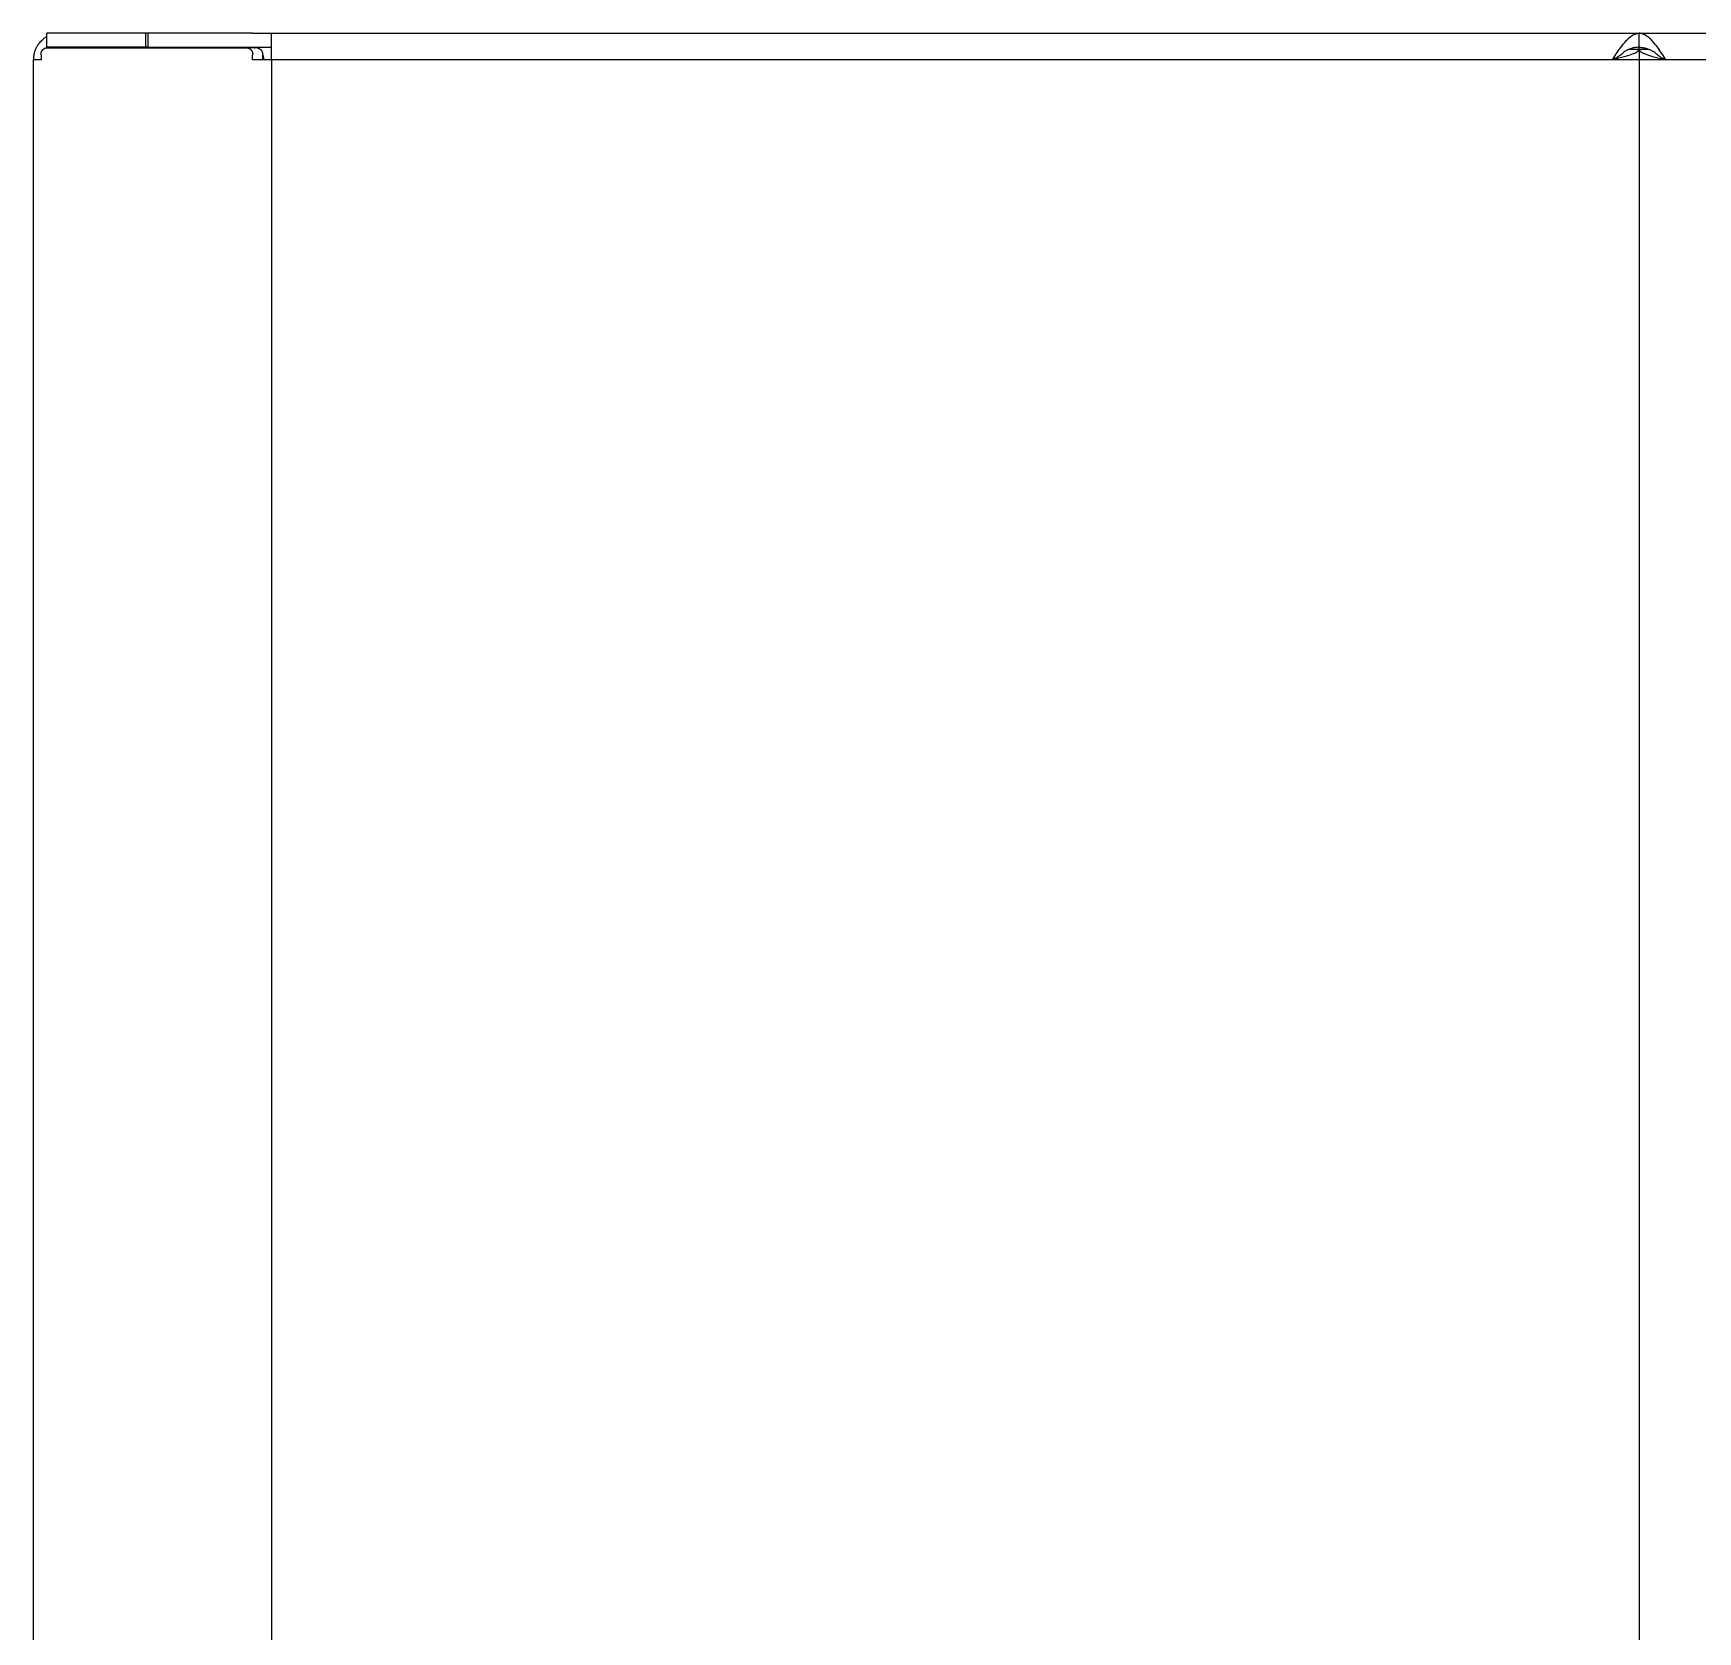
# Model space of a CAD drawing. Header units: millimetres. Extents: x -665 to 1920, y -373 to 1434.
# Drawn here: x -262.4 to -24, y 973 to 1202 of the extents above; entities that cross this region are included whole.
import ezdxf

# ---------------------------------------------------------------- set-up
doc = ezdxf.new("R2010")
doc.units = ezdxf.units.MM
doc.header["$MEASUREMENT"] = 0
doc.layers.add('Domyślny', color=7, linetype='Continuous', true_color=0x000000)
doc.layers.add('Utwórz2D linie widoczne', color=7, linetype='Continuous', true_color=0x000000)

msp = doc.modelspace()

# ---------------------------------------------------------------- linework, layer by layer
at = {"layer": 'Domyślny'}
for p, q in [((163.51, 1198.21), (-228.29, 1198.21)), ((-228.29, 1198.21), (-228.29, 778.81))]:
    msp.add_line(p, q, dxfattribs=at)
at = {"layer": 'Utwórz2D linie widoczne'}
for p, q in [((-260.45, 1201.52), (-260.56, 1201.45)), ((-259.86, 1202.01), (-260.45, 1202.01)), ((-260.45, 1200.01), (-260.45, 1202.01)), ((-246.26, 1202.01), (-259.86, 1202.01)), ((-246.26, 1200.01), (-246.26, 1202.01)), ((-245.98, 1202.01), (-246.26, 1202.01)), ((-232.39, 1202.01), (-245.98, 1202.01)), ((-245.98, 1202.01), (-245.98, 1200.01)), ((-230.97, 1202.01), (-232.39, 1202.01)), ((-230.97, 1202.01), (-229.56, 1202.01)), ((-229.56, 1202.01), (-228.29, 1202.01)), ((-228.29, 1198.21), (-228.29, 1202.01)), ((-228.29, 1202.01), (-32.42, 1202.01)), ((-33.84, 1201.34), (-33.34, 1201.72)), ((-33.34, 1201.72), (-33.28, 1201.75)), ((-33.28, 1201.75), (-33.22, 1201.78)), ((-33.22, 1201.78), (-33.16, 1201.82)), ((-33.16, 1201.82), (-33.09, 1201.85)), ((-33.09, 1201.85), (-33.02, 1201.88)), ((-33.02, 1201.88), (-32.95, 1201.9)), ((-32.95, 1201.9), (-32.91, 1201.92)), ((-32.91, 1201.92), (-32.86, 1201.93)), ((-32.86, 1201.93), (-32.81, 1201.95)), ((-32.81, 1201.95), (-32.76, 1201.96)), ((-32.76, 1201.96), (-32.71, 1201.97)), ((-32.71, 1201.97), (-32.66, 1201.98)), ((-32.66, 1201.98), (-32.6, 1201.99)), ((-32.6, 1201.99), (-32.55, 1202)), ((-32.55, 1202), (-32.5, 1202)), ((-32.5, 1202), (-32.44, 1202)), ((-32.44, 1202), (-32.39, 1202.01)), ((-32.34, 1202), (-32.39, 1202.01)), ((-32.39, 1200.01), (-32.39, 1202.01)), ((-32.39, 1202.01), (163.51, 1202.01)), ((-32.29, 1202), (-32.34, 1202)), ((-32.24, 1202), (-32.29, 1202)), ((-32.18, 1201.99), (-32.24, 1202)), ((-32.13, 1201.98), (-32.18, 1201.99)), ((-32.08, 1201.98), (-32.13, 1201.98)), ((-32.03, 1201.97), (-32.08, 1201.98)), ((-31.98, 1201.95), (-32.03, 1201.97)), ((-31.93, 1201.94), (-31.98, 1201.95)), ((-31.89, 1201.92), (-31.93, 1201.94)), ((-31.89, 1201.92), (-31.86, 1201.91)), ((-31.79, 1201.89), (-31.86, 1201.91)), ((-31.72, 1201.86), (-31.79, 1201.89)), ((-31.66, 1201.83), (-31.72, 1201.86)), ((-31.59, 1201.8), (-31.66, 1201.83)), ((-31.53, 1201.77), (-31.59, 1201.8)), ((-31.53, 1201.77), (-31.47, 1201.73)), ((-31.47, 1201.73), (-31.41, 1201.7)), ((-30.93, 1201.34), (-31.41, 1201.7)), ((-262.25, 1199.23), (-262.28, 1199.11)), ((-262.21, 1199.36), (-262.25, 1199.23)), ((-262.17, 1199.48), (-262.21, 1199.36)), ((-262.12, 1199.6), (-262.17, 1199.48)), ((-262.07, 1199.72), (-262.12, 1199.6)), ((-262.02, 1199.84), (-262.07, 1199.72)), ((-261.96, 1199.96), (-262.02, 1199.84)), ((-261.9, 1200.07), (-261.96, 1199.96)), ((-261.83, 1200.18), (-261.9, 1200.07)), ((-261.76, 1200.29), (-261.83, 1200.18)), ((-261.69, 1200.4), (-261.76, 1200.29)), ((-261.61, 1200.5), (-261.69, 1200.4)), ((-261.53, 1200.61), (-261.61, 1200.5)), ((-261.45, 1200.71), (-261.53, 1200.61)), ((-261.36, 1200.8), (-261.45, 1200.71)), ((-261.27, 1200.9), (-261.36, 1200.8)), ((-261.28, 1199.12), (-261.27, 1199.15)), ((-261.18, 1200.99), (-261.27, 1200.9)), ((-261.27, 1199.18), (-261.26, 1199.21)), ((-261.27, 1199.15), (-261.27, 1199.18)), ((-261.26, 1199.24), (-261.25, 1199.27)), ((-261.26, 1199.21), (-261.26, 1199.24)), ((-261.25, 1199.27), (-261.24, 1199.3)), ((-261.24, 1199.3), (-261.23, 1199.33)), ((-261.23, 1199.33), (-261.22, 1199.36)), ((-261.22, 1199.36), (-261.21, 1199.39)), ((-261.21, 1199.39), (-261.2, 1199.41)), ((-261.2, 1199.41), (-261.18, 1199.44)), ((-261.08, 1201.07), (-261.18, 1200.99)), ((-261.18, 1199.44), (-261.17, 1199.47)), ((-261.17, 1199.47), (-261.15, 1199.49)), ((-261.15, 1199.49), (-261.14, 1199.52)), ((-261.14, 1199.52), (-261.12, 1199.55)), ((-261.12, 1199.55), (-261.1, 1199.57)), ((-261.1, 1199.57), (-261.08, 1199.59)), ((-260.98, 1201.16), (-261.08, 1201.07)), ((-261.08, 1199.59), (-261.06, 1199.62)), ((-261.06, 1199.62), (-261.04, 1199.64)), ((-261.04, 1199.64), (-261.02, 1199.66)), ((-261.02, 1199.66), (-261, 1199.68)), ((-261, 1199.68), (-260.97, 1199.7)), ((-260.88, 1201.24), (-260.98, 1201.16)), ((-260.97, 1199.7), (-260.95, 1199.72)), ((-260.95, 1199.72), (-260.93, 1199.74)), ((-260.93, 1199.74), (-260.9, 1199.76)), ((-260.9, 1199.76), (-260.88, 1199.78)), ((-260.77, 1201.31), (-260.88, 1201.24)), ((-260.88, 1199.78), (-260.85, 1199.8)), ((-260.85, 1199.8), (-260.82, 1199.81)), ((-260.82, 1199.81), (-260.8, 1199.82)), ((-260.8, 1199.82), (-260.77, 1199.84)), ((-260.67, 1201.39), (-260.77, 1201.31)), ((-260.77, 1199.84), (-260.74, 1199.85)), ((-260.74, 1199.85), (-260.71, 1199.86)), ((-260.71, 1199.86), (-260.68, 1199.87)), ((-260.68, 1199.87), (-260.66, 1199.88)), ((-260.56, 1201.45), (-260.67, 1201.39)), ((-260.66, 1199.88), (-260.63, 1199.89)), ((-260.63, 1199.89), (-260.6, 1199.9)), ((-260.6, 1199.9), (-260.57, 1199.91)), ((-260.57, 1199.91), (-231.68, 1199.91)), ((-259.86, 1200.01), (-260.44, 1200.01)), ((-246.26, 1200.01), (-259.86, 1200.01)), ((-259.18, 1199.91), (-259.12, 1199.93)), ((-259.12, 1199.93), (-259.06, 1199.94)), ((-259.06, 1199.94), (-259, 1199.96)), ((-259, 1199.96), (-258.94, 1199.97)), ((-258.94, 1199.97), (-258.88, 1199.98)), ((-258.88, 1199.98), (-258.81, 1199.99)), ((-258.81, 1199.99), (-258.75, 1200)), ((-258.75, 1200), (-258.69, 1200)), ((-258.69, 1200), (-258.63, 1200.01)), ((-245.98, 1200.01), (-246.26, 1200.01)), ((-245.98, 1200.01), (-232.39, 1200.01)), ((-232.39, 1200.01), (-230.97, 1200.01)), ((-231.68, 1199.91), (-231.65, 1199.9)), ((-230.27, 1199.91), (-231.68, 1199.91)), ((-231.65, 1199.9), (-231.62, 1199.89)), ((-231.62, 1199.89), (-231.59, 1199.88)), ((-231.59, 1199.88), (-231.56, 1199.87)), ((-231.56, 1199.87), (-231.53, 1199.86)), ((-231.53, 1199.86), (-231.5, 1199.85)), ((-231.5, 1199.85), (-231.48, 1199.84)), ((-231.48, 1199.84), (-231.45, 1199.82)), ((-231.45, 1199.82), (-231.42, 1199.81)), ((-231.42, 1199.81), (-231.4, 1199.8)), ((-231.4, 1199.8), (-231.37, 1199.78)), ((-231.37, 1199.78), (-231.34, 1199.76)), ((-231.34, 1199.76), (-231.32, 1199.74)), ((-231.32, 1199.74), (-231.29, 1199.72)), ((-231.29, 1199.72), (-231.27, 1199.7)), ((-231.27, 1199.7), (-231.25, 1199.68)), ((-231.25, 1199.68), (-231.23, 1199.66)), ((-231.23, 1199.66), (-231.21, 1199.64)), ((-231.21, 1199.64), (-231.18, 1199.62)), ((-231.18, 1199.62), (-231.16, 1199.59)), ((-231.16, 1199.59), (-231.15, 1199.57)), ((-231.15, 1200.01), (-231.08, 1200)), ((-231.15, 1199.57), (-231.13, 1199.55)), ((-231.13, 1199.55), (-231.11, 1199.52)), ((-231.11, 1199.52), (-231.09, 1199.49)), ((-231.09, 1199.49), (-231.08, 1199.47)), ((-231.08, 1200), (-231.02, 1200)), ((-231.08, 1199.47), (-231.06, 1199.44)), ((-231.06, 1199.44), (-231.05, 1199.41)), ((-231.05, 1199.41), (-231.04, 1199.39)), ((-231.04, 1199.39), (-231.03, 1199.36)), ((-231.03, 1199.36), (-231.02, 1199.33)), ((-231.02, 1200), (-230.96, 1199.99)), ((-231.02, 1199.33), (-231.01, 1199.3)), ((-231.01, 1199.3), (-231, 1199.27)), ((-231, 1199.27), (-230.99, 1199.24)), ((-230.99, 1199.24), (-230.98, 1199.21)), ((-230.98, 1199.21), (-230.98, 1199.18)), ((-230.98, 1199.18), (-230.97, 1199.15)), ((-230.97, 1200.01), (-229.56, 1200.01)), ((-230.97, 1199.15), (-230.97, 1199.12)), ((-230.96, 1199.99), (-230.9, 1199.98)), ((-230.9, 1199.98), (-230.84, 1199.97)), ((-230.84, 1199.97), (-230.78, 1199.96)), ((-230.78, 1199.96), (-230.71, 1199.94)), ((-230.71, 1199.94), (-230.65, 1199.93)), ((-230.65, 1199.93), (-230.59, 1199.91)), ((-230.27, 1199.91), (-230.24, 1199.9)), ((-230.24, 1199.9), (-230.21, 1199.89)), ((-230.21, 1199.89), (-230.18, 1199.88)), ((-230.18, 1199.88), (-230.15, 1199.87)), ((-230.15, 1199.87), (-230.12, 1199.86)), ((-230.12, 1199.86), (-230.09, 1199.85)), ((-230.09, 1199.85), (-230.06, 1199.84)), ((-230.06, 1199.84), (-230.03, 1199.82)), ((-230.03, 1199.82), (-230.01, 1199.81)), ((-230.01, 1199.81), (-229.98, 1199.8)), ((-229.98, 1199.8), (-229.96, 1199.78)), ((-229.96, 1199.78), (-229.93, 1199.76)), ((-229.93, 1199.76), (-229.9, 1199.74)), ((-229.9, 1199.74), (-229.88, 1199.72)), ((-229.88, 1199.72), (-229.86, 1199.7)), ((-229.86, 1199.7), (-229.83, 1199.68)), ((-229.83, 1199.68), (-229.81, 1199.66)), ((-229.81, 1199.66), (-229.79, 1199.64)), ((-229.79, 1199.64), (-229.77, 1199.62)), ((-229.77, 1199.62), (-229.75, 1199.59)), ((-229.75, 1199.59), (-229.73, 1199.57)), ((-229.73, 1199.57), (-229.71, 1199.55)), ((-229.71, 1199.55), (-229.7, 1199.52)), ((-229.7, 1199.52), (-229.68, 1199.49)), ((-229.68, 1199.49), (-229.66, 1199.47)), ((-229.66, 1199.47), (-229.65, 1199.44)), ((-229.65, 1199.44), (-229.64, 1199.41)), ((-229.64, 1199.41), (-229.62, 1199.39)), ((-229.62, 1199.39), (-229.61, 1199.36)), ((-229.61, 1199.36), (-229.6, 1199.33)), ((-229.6, 1199.33), (-229.59, 1199.3)), ((-229.59, 1199.3), (-229.58, 1199.27)), ((-229.58, 1199.27), (-229.57, 1199.24)), ((-229.57, 1199.24), (-229.57, 1199.21)), ((-229.57, 1199.21), (-229.56, 1199.18)), ((-229.56, 1200.01), (-228.29, 1200.01)), ((-229.56, 1199.18), (-229.56, 1199.15)), ((-229.56, 1199.15), (-229.55, 1199.12)), ((-35.71, 1198.95), (-35.24, 1199.66)), ((-35.24, 1199.66), (-35.01, 1199.99)), ((-35.01, 1199.99), (-34.76, 1200.32)), ((-34.64, 1199.23), (-34.78, 1199.1)), ((-34.76, 1200.32), (-34.61, 1200.51)), ((-34.51, 1199.36), (-34.64, 1199.23)), ((-34.61, 1200.51), (-34.45, 1200.7)), ((-34.39, 1199.43), (-34.51, 1199.36)), ((-34.45, 1200.7), (-34.29, 1200.89)), ((-34.26, 1199.5), (-34.39, 1199.43)), ((-34.29, 1200.89), (-34.17, 1201.02)), ((-34.14, 1199.56), (-34.26, 1199.5)), ((-34.17, 1201.02), (-34.07, 1201.12)), ((-34.01, 1199.62), (-34.14, 1199.56)), ((-34.07, 1201.12), (-33.98, 1201.22)), ((-33.89, 1199.68), (-34.01, 1199.62)), ((-33.98, 1201.22), (-33.87, 1201.31)), ((-33.76, 1199.73), (-33.89, 1199.68)), ((-33.87, 1201.31), (-33.84, 1201.34)), ((-33.81, 1199.71), (-32.39, 1199.71)), ((-33.62, 1199.78), (-33.76, 1199.73)), ((-33.49, 1199.82), (-33.62, 1199.78)), ((-33.36, 1199.86), (-33.49, 1199.82)), ((-33.22, 1199.9), (-33.36, 1199.86)), ((-33.08, 1199.93), (-33.22, 1199.9)), ((-32.95, 1199.95), (-33.08, 1199.93)), ((-32.97, 1199.17), (-33.06, 1199.13)), ((-32.87, 1199.22), (-32.97, 1199.17)), ((-32.81, 1199.97), (-32.95, 1199.95)), ((-32.8, 1199.26), (-32.87, 1199.22)), ((-32.67, 1199.99), (-32.81, 1199.97)), ((-32.76, 1199.28), (-32.8, 1199.26)), ((-32.72, 1199.3), (-32.76, 1199.28)), ((-32.69, 1199.32), (-32.72, 1199.3)), ((-32.66, 1199.34), (-32.69, 1199.32)), ((-32.53, 1200), (-32.67, 1199.99)), ((-32.63, 1199.36), (-32.66, 1199.34)), ((-32.6, 1199.39), (-32.63, 1199.36)), ((-32.57, 1199.41), (-32.6, 1199.39)), ((-32.55, 1199.43), (-32.57, 1199.41)), ((-32.54, 1199.44), (-32.55, 1199.43)), ((-32.53, 1199.45), (-32.54, 1199.44)), ((-32.39, 1200.01), (-32.53, 1200)), ((-32.51, 1199.46), (-32.53, 1199.45)), ((-32.5, 1199.47), (-32.51, 1199.46)), ((-32.49, 1199.49), (-32.5, 1199.48)), ((-32.5, 1199.48), (-32.5, 1199.47)), ((-32.48, 1199.5), (-32.49, 1199.49)), ((-32.47, 1199.51), (-32.48, 1199.5)), ((-32.46, 1199.52), (-32.47, 1199.51)), ((-32.45, 1199.54), (-32.46, 1199.53)), ((-32.46, 1199.53), (-32.46, 1199.52)), ((-32.44, 1199.55), (-32.45, 1199.54)), ((-32.43, 1199.57), (-32.44, 1199.56)), ((-32.44, 1199.56), (-32.44, 1199.55)), ((-32.42, 1199.58), (-32.43, 1199.57)), ((-32.41, 1199.6), (-32.42, 1199.59)), ((-32.42, 1199.59), (-32.42, 1199.59)), ((-32.42, 1199.59), (-32.42, 1199.58)), ((-32.4, 1199.63), (-32.41, 1199.62)), ((-32.41, 1199.62), (-32.41, 1199.61)), ((-32.41, 1199.61), (-32.41, 1199.61)), ((-32.41, 1199.61), (-32.41, 1199.6)), ((-32.41, 1199.6), (-32.41, 1199.6)), ((-32.39, 1199.66), (-32.4, 1199.65)), ((-32.4, 1199.65), (-32.4, 1199.65)), ((-32.4, 1199.65), (-32.4, 1199.64)), ((-32.4, 1199.64), (-32.4, 1199.64)), ((-32.4, 1199.64), (-32.4, 1199.64)), ((-32.4, 1199.64), (-32.4, 1199.63)), ((-32.4, 1199.63), (-32.4, 1199.63)), ((-32.39, 1200.01), (-32.39, 1200)), ((-32.39, 1200.01), (-32.25, 1200)), ((-32.39, 1199.71), (-32.39, 1200)), ((-32.39, 1199.71), (-32.39, 1199.7)), ((-32.39, 1199.71), (-30.97, 1199.71)), ((-32.39, 1199.71), (-32.39, 1199.7)), ((-32.39, 1199.7), (-32.39, 1199.7)), ((-32.39, 1199.7), (-32.39, 1199.69)), ((-32.39, 1199.7), (-32.39, 1199.7)), ((-32.39, 1199.7), (-32.39, 1199.69)), ((-32.39, 1199.69), (-32.39, 1199.69)), ((-32.39, 1199.69), (-32.39, 1199.68)), ((-32.39, 1199.69), (-32.39, 1199.69)), ((-32.39, 1199.69), (-32.39, 1199.68)), ((-32.39, 1199.69), (-32.39, 777.31)), ((-32.39, 1199.68), (-32.39, 1199.68)), ((-32.39, 1199.68), (-32.39, 1199.67)), ((-32.39, 1199.68), (-32.39, 1199.68)), ((-32.39, 1199.68), (-32.39, 1199.67)), ((-32.39, 1199.67), (-32.39, 1199.67)), ((-32.39, 1199.67), (-32.39, 1199.66)), ((-32.39, 1199.67), (-32.39, 1199.67)), ((-32.39, 1199.67), (-32.39, 1199.66)), ((-32.39, 1199.66), (-32.39, 1199.66)), ((-32.39, 1199.66), (-32.38, 1199.66)), ((-32.38, 1199.66), (-32.38, 1199.65)), ((-32.38, 1199.65), (-32.38, 1199.65)), ((-32.38, 1199.65), (-32.38, 1199.64)), ((-32.38, 1199.64), (-32.38, 1199.64)), ((-32.38, 1199.64), (-32.38, 1199.64)), ((-32.38, 1199.64), (-32.38, 1199.63)), ((-32.38, 1199.63), (-32.38, 1199.63)), ((-32.38, 1199.63), (-32.37, 1199.62)), ((-32.37, 1199.62), (-32.37, 1199.61)), ((-32.37, 1199.61), (-32.37, 1199.61)), ((-32.37, 1199.61), (-32.37, 1199.6)), ((-32.37, 1199.6), (-32.37, 1199.6)), ((-32.37, 1199.6), (-32.36, 1199.59)), ((-32.36, 1199.59), (-32.36, 1199.59)), ((-32.36, 1199.59), (-32.35, 1199.58)), ((-32.35, 1199.58), (-32.35, 1199.57)), ((-32.35, 1199.57), (-32.34, 1199.56)), ((-32.34, 1199.56), (-32.34, 1199.55)), ((-32.34, 1199.55), (-32.33, 1199.54)), ((-32.33, 1199.54), (-32.32, 1199.53)), ((-32.32, 1199.53), (-32.32, 1199.52)), ((-32.32, 1199.52), (-32.31, 1199.51)), ((-32.31, 1199.51), (-32.3, 1199.5)), ((-32.3, 1199.5), (-32.29, 1199.49)), ((-32.29, 1199.49), (-32.28, 1199.48)), ((-32.28, 1199.48), (-32.28, 1199.47)), ((-32.28, 1199.47), (-32.26, 1199.46)), ((-32.26, 1199.46), (-32.25, 1199.45)), ((-32.25, 1200), (-32.11, 1199.99)), ((-32.25, 1199.45), (-32.24, 1199.44)), ((-32.24, 1199.44), (-32.23, 1199.43)), ((-32.23, 1199.43), (-32.2, 1199.41)), ((-32.2, 1199.41), (-32.18, 1199.39)), ((-32.18, 1199.39), (-32.15, 1199.36)), ((-32.15, 1199.36), (-32.12, 1199.34)), ((-32.12, 1199.34), (-32.09, 1199.32)), ((-32.11, 1199.99), (-31.97, 1199.97)), ((-32.09, 1199.32), (-32.06, 1199.3)), ((-32.06, 1199.3), (-32.02, 1199.28)), ((-32.02, 1199.28), (-31.98, 1199.26)), ((-31.98, 1199.26), (-31.91, 1199.22)), ((-31.97, 1199.97), (-31.83, 1199.95)), ((-31.91, 1199.22), (-31.81, 1199.17)), ((-31.83, 1199.95), (-31.7, 1199.93)), ((-31.81, 1199.17), (-31.72, 1199.13)), ((-31.7, 1199.93), (-31.56, 1199.9)), ((-31.56, 1199.9), (-31.42, 1199.86)), ((-31.42, 1199.86), (-31.29, 1199.82)), ((-31.29, 1199.82), (-31.16, 1199.78)), ((-31.16, 1199.78), (-31.02, 1199.73)), ((-31.02, 1199.73), (-30.89, 1199.68)), ((-30.94, 1201.34), (-30.91, 1201.31)), ((-30.79, 1201.21), (-30.91, 1201.31)), ((-30.89, 1199.68), (-30.77, 1199.62)), ((-30.68, 1201.1), (-30.79, 1201.21)), ((-30.77, 1199.62), (-30.64, 1199.56)), ((-30.58, 1200.99), (-30.68, 1201.1)), ((-30.64, 1199.56), (-30.51, 1199.5)), ((-30.58, 1200.99), (-30.46, 1200.86)), ((-30.51, 1199.5), (-30.39, 1199.43)), ((-30.25, 1200.61), (-30.46, 1200.86)), ((-30.39, 1199.43), (-30.27, 1199.36)), ((-30.14, 1199.23), (-30.27, 1199.36)), ((-30.04, 1200.36), (-30.25, 1200.61)), ((-30, 1199.1), (-30.14, 1199.23)), ((-30.04, 1200.36), (-29.77, 1199.99)), ((-29.77, 1199.99), (-29.51, 1199.62)), ((-29.09, 1198.99), (-29.51, 1199.62)), ((-262.38, 1198.34), (-262.39, 1198.21)), ((-261.27, 1198.21), (-262.39, 1198.21)), ((-262.39, 1198.21), (-262.39, 778.81)), ((-262.37, 1198.59), (-262.38, 1198.47)), ((-262.38, 1198.47), (-262.38, 1198.34)), ((-262.35, 1198.72), (-262.37, 1198.59)), ((-262.33, 1198.85), (-262.35, 1198.72)), ((-262.31, 1198.98), (-262.33, 1198.85)), ((-262.28, 1199.11), (-262.31, 1198.98)), ((-261.28, 1199.09), (-261.28, 1199.12)), ((-261.28, 1199.06), (-261.28, 1199.09)), ((-261.28, 1199.03), (-261.28, 1199.06)), ((-261.28, 1199), (-261.28, 1199.03)), ((-261.28, 1198.97), (-261.28, 1199)), ((-261.28, 1198.94), (-261.28, 1198.97)), ((-261.27, 1198.91), (-261.28, 1198.94)), ((-261.27, 1198.91), (-261.27, 1198.21)), ((-230.97, 1199.12), (-230.97, 1199.09)), ((-230.97, 1199.09), (-230.96, 1199.06)), ((-230.96, 1199), (-230.97, 1198.97)), ((-230.97, 1198.97), (-230.97, 1198.94)), ((-230.97, 1198.94), (-230.97, 1198.91)), ((-230.97, 1198.21), (-230.97, 1198.91)), ((-228.29, 1198.21), (-230.97, 1198.21)), ((-230.96, 1199.06), (-230.96, 1199.03)), ((-230.96, 1199.03), (-230.96, 1199)), ((-229.56, 1198.98), (-229.53, 1198.92)), ((-229.55, 1198.94), (-229.56, 1198.91)), ((-229.56, 1198.91), (-229.56, 1198.21)), ((-229.55, 1199.12), (-229.55, 1199.09)), ((-229.55, 1199.09), (-229.55, 1199.06)), ((-229.55, 1199.06), (-229.55, 1199.03)), ((-229.55, 1199.03), (-229.55, 1199)), ((-229.55, 1199), (-229.55, 1198.97)), ((-229.55, 1198.97), (-229.55, 1198.94)), ((-229.53, 1198.92), (-229.51, 1198.86)), ((-229.51, 1198.86), (-229.49, 1198.81)), ((-229.49, 1198.81), (-229.47, 1198.75)), ((-229.47, 1198.75), (-229.45, 1198.69)), ((-229.45, 1198.69), (-229.44, 1198.63)), ((-229.44, 1198.63), (-229.42, 1198.57)), ((-229.42, 1198.57), (-229.41, 1198.51)), ((-229.41, 1198.51), (-229.4, 1198.45)), ((-229.4, 1198.45), (-229.4, 1198.39)), ((-229.4, 1198.39), (-229.39, 1198.33)), ((-229.39, 1198.33), (-229.39, 1198.27)), ((-229.39, 1198.27), (-229.39, 1198.21)), ((-36.19, 1198.21), (-35.71, 1198.95)), ((-34.33, 1198.69), (-36.19, 1198.21)), ((-36.02, 1198.28), (-36.19, 1198.21)), ((-35.85, 1198.37), (-36.02, 1198.28)), ((-35.69, 1198.46), (-35.85, 1198.37)), ((-35.53, 1198.55), (-35.69, 1198.46)), ((-35.37, 1198.65), (-35.53, 1198.55)), ((-35.22, 1198.76), (-35.37, 1198.65)), ((-35.07, 1198.87), (-35.22, 1198.76)), ((-34.92, 1198.98), (-35.07, 1198.87)), ((-34.78, 1199.1), (-34.92, 1198.98)), ((-34.03, 1198.78), (-34.33, 1198.69)), ((-33.72, 1198.88), (-34.03, 1198.78)), ((-33.49, 1198.96), (-33.72, 1198.88)), ((-33.25, 1199.05), (-33.49, 1198.96)), ((-33.16, 1199.09), (-33.25, 1199.05)), ((-33.06, 1199.13), (-33.16, 1199.09)), ((-31.72, 1199.13), (-31.62, 1199.09)), ((-31.62, 1199.09), (-31.53, 1199.05)), ((-31.53, 1199.05), (-31.29, 1198.96)), ((-31.29, 1198.96), (-31.06, 1198.88)), ((-31.06, 1198.88), (-30.75, 1198.78)), ((-30.75, 1198.78), (-30.45, 1198.69)), ((-30.45, 1198.69), (-28.59, 1198.21)), ((-29.86, 1198.98), (-30, 1199.1)), ((-29.71, 1198.87), (-29.86, 1198.98)), ((-29.56, 1198.76), (-29.71, 1198.87)), ((-29.41, 1198.65), (-29.56, 1198.76)), ((-29.25, 1198.55), (-29.41, 1198.65)), ((-29.09, 1198.46), (-29.25, 1198.55)), ((-29.09, 1198.99), (-28.59, 1198.21)), ((-28.93, 1198.37), (-29.09, 1198.46)), ((-28.76, 1198.28), (-28.93, 1198.37)), ((-28.59, 1198.21), (-28.76, 1198.28))]:
    msp.add_line(p, q, dxfattribs=at)

doc.saveas('drawing.dxf')
